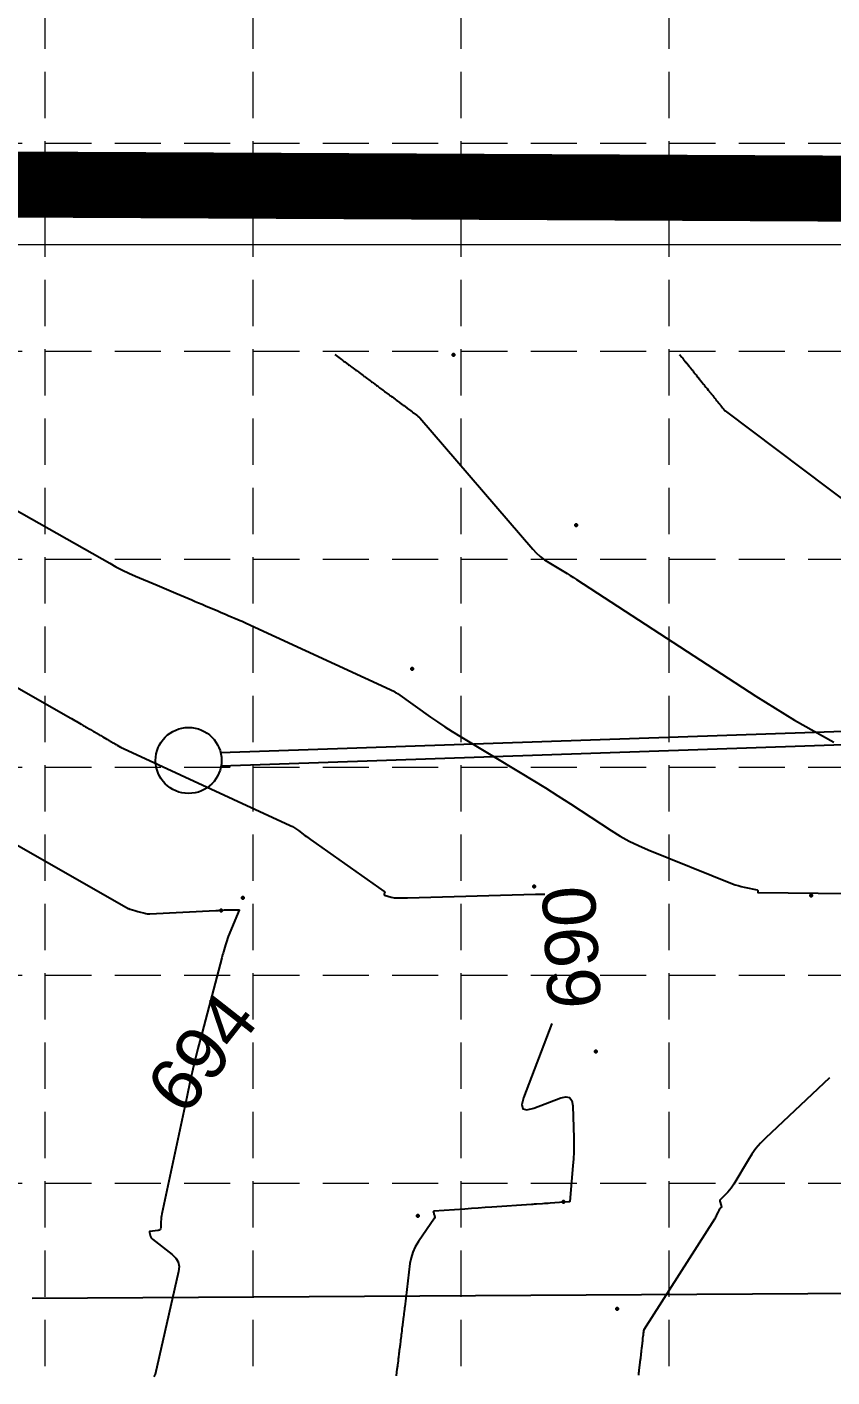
# Model space of a CAD drawing. Header units: feet. Extents: x 2331696 to 2332706, y 6924295 to 6924927.
# Drawn here: x 2331774.3 to 2331835.3, y 6924722.2 to 6924824.5 of the extents above; entities that cross this region are included whole.
import ezdxf
from ezdxf.enums import TextEntityAlignment as Align

# ---------------------------------------------------------------- set-up
doc = ezdxf.new("R2010")
doc.units = ezdxf.units.FT
doc.header["$MEASUREMENT"] = 0
doc.linetypes.add('DASHED', pattern=[0.75, 0.5, -0.25])
doc.linetypes.add('HIDDEN', pattern=[0.375, 0.25, -0.125])
for name, color, linetype in [('BNDY', 7, 'Continuous'), ('EC', 35, 'Continuous'), ('EX-SPOT-ELEV', 7, 'Continuous'), ('EX-SS', 90, 'Continuous'), ('EX-WL', 140, 'Continuous'), ('GRID', 254, 'HIDDEN'), ('Level 58', 7, 'Continuous'), ('TXT-FRZ', 4, 'Continuous')]:
    doc.layers.add(name, color=color, linetype=linetype)
doc.styles.get("Standard").update_dxf_attribs({"font": 'ARIAL.TTF'})

# ---------------------------------------------------------------- blocks, each defined once
blk = doc.blocks.new('SURFPT_748')
at = {"layer": 'Level 58', "color": 51, "linetype": 'Continuous', "lineweight": 53}
blk.add_point((0, 0), dxfattribs=at)
blk = doc.blocks.new('SURFPT_751')
at = {"layer": 'Level 58', "color": 51, "linetype": 'Continuous', "lineweight": 53}
blk.add_point((0, 0), dxfattribs=at)
blk = doc.blocks.new('SURFPT_758')
at = {"layer": 'Level 58', "color": 51, "linetype": 'Continuous', "lineweight": 53}
blk.add_point((0, 0), dxfattribs=at)
blk = doc.blocks.new('SURFPT_761')
at = {"layer": 'Level 58', "color": 51, "linetype": 'Continuous', "lineweight": 53}
blk.add_point((0, 0), dxfattribs=at)
blk = doc.blocks.new('SURFPT_762')
at = {"layer": 'Level 58', "color": 51, "linetype": 'Continuous', "lineweight": 53}
blk.add_point((0, 0), dxfattribs=at)
blk = doc.blocks.new('SURFPT_767')
at = {"layer": 'Level 58', "color": 51, "linetype": 'Continuous', "lineweight": 53}
blk.add_point((0, 0), dxfattribs=at)
blk = doc.blocks.new('SURFPT_768')
at = {"layer": 'Level 58', "color": 51, "linetype": 'Continuous', "lineweight": 53}
blk.add_point((0, 0), dxfattribs=at)
blk = doc.blocks.new('SURFPT_778')
at = {"layer": 'Level 58', "color": 51, "linetype": 'Continuous', "lineweight": 53}
blk.add_point((0, 0), dxfattribs=at)
blk = doc.blocks.new('SURFPT_782')
at = {"layer": 'Level 58', "color": 51, "linetype": 'Continuous', "lineweight": 53}
blk.add_point((0, 0), dxfattribs=at)
blk = doc.blocks.new('SURFPT_265')
at = {"layer": 'Level 58', "color": 51, "linetype": 'Continuous', "lineweight": 53}
blk.add_point((0, 0), dxfattribs=at)
blk = doc.blocks.new('SURFPT_269')
at = {"layer": 'Level 58', "color": 51, "linetype": 'Continuous', "lineweight": 53}
blk.add_point((0, 0), dxfattribs=at)

msp = doc.modelspace()

# ---------------------------------------------------------------- linework, layer by layer
at = {"color": 62}
msp.add_circle((2331786.54, 6924768.91), 2.5, dxfattribs=at)
at = {"layer": 'BNDY', "linetype": 'Continuous', "lineweight": 0}
msp.add_lwpolyline([(2332407.68, 6924806.49), (2332041.18, 6924807.95), (2331770.23, 6924807.95), (2331758.56, 6924761), (2331747.07, 6924740.52), (2331779.69, 6924716.11), (2331821.81, 6924719.35), (2331922, 6924717.65), (2331921.93, 6924691.76), (2331923.21, 6924656.96), (2331965.93, 6924658.84), (2331963.63, 6924721.7), (2332002.58, 6924722.54), (2332003.9, 6924704.1), (2332100.54, 6924705.98), (2332103.05, 6924720.01), (2332172.14, 6924721.19), (2332172.84, 6924658.21), (2332216.09, 6924649.99), (2332218.48, 6924510.31)], dxfattribs=at)
at = {"layer": 'EC', "flags": 128}
for points, elevation in [([(2331797.61, 6924799.65), (2331798.02, 6924799.35), (2331798.11, 6924799.28), (2331798.2, 6924799.22), (2331798.28, 6924799.15), (2331798.37, 6924799.09), (2331798.65, 6924798.88), (2331798.71, 6924798.84), (2331798.77, 6924798.79), (2331798.83, 6924798.75), (2331798.9, 6924798.7), (2331799.2, 6924798.47), (2331799.27, 6924798.43), (2331799.33, 6924798.38), (2331799.4, 6924798.33), (2331799.46, 6924798.28), (2331799.75, 6924798.07), (2331799.81, 6924798.02), (2331799.87, 6924797.98), (2331799.93, 6924797.93), (2331799.99, 6924797.89), (2331800.27, 6924797.68), (2331800.33, 6924797.64), (2331800.39, 6924797.59), (2331800.45, 6924797.55), (2331800.51, 6924797.51), (2331800.77, 6924797.31), (2331800.83, 6924797.27), (2331800.89, 6924797.22), (2331800.95, 6924797.18), (2331801, 6924797.14), (2331801.26, 6924796.95), (2331801.32, 6924796.91), (2331801.37, 6924796.86), (2331801.43, 6924796.82), (2331801.48, 6924796.78), (2331801.73, 6924796.6), (2331801.79, 6924796.56), (2331801.84, 6924796.52), (2331801.9, 6924796.48), (2331801.95, 6924796.44), (2331802.19, 6924796.26), (2331802.24, 6924796.22), (2331802.3, 6924796.18), (2331802.35, 6924796.14), (2331802.4, 6924796.1), (2331802.63, 6924795.93), (2331802.68, 6924795.89), (2331802.73, 6924795.86), (2331802.78, 6924795.82), (2331802.84, 6924795.78), (2331803.06, 6924795.61), (2331803.11, 6924795.58), (2331803.16, 6924795.54), (2331803.21, 6924795.51), (2331803.26, 6924795.47), (2331803.48, 6924795.31), (2331803.52, 6924795.27), (2331803.57, 6924795.24), (2331803.62, 6924795.2), (2331803.67, 6924795.17), (2331803.88, 6924795.01), (2331803.92, 6924794.97), (2331803.97, 6924794.94), (2331804.01, 6924794.9), (2331804.05, 6924794.85), (2331812.6, 6924784.92), (2331812.87, 6924784.63), (2331813.17, 6924784.36), (2331813.48, 6924784.11), (2331813.82, 6924783.89), (2331814.95, 6924783.21), (2331815.2, 6924783.06), (2331815.44, 6924782.91), (2331815.68, 6924782.76), (2331815.92, 6924782.61), (2331829.49, 6924773.77), (2331832.41, 6924771.96), (2331835.41, 6924770.3)], 692), ([(2331823.72, 6924799.66), (2331823.89, 6924799.45), (2331823.93, 6924799.4), (2331823.96, 6924799.36), (2331824, 6924799.31), (2331824.04, 6924799.26), (2331824.17, 6924799.1), (2331824.2, 6924799.06), (2331824.23, 6924799.03), (2331824.26, 6924798.99), (2331824.29, 6924798.96), (2331824.42, 6924798.79), (2331824.45, 6924798.75), (2331824.48, 6924798.72), (2331824.51, 6924798.68), (2331824.54, 6924798.64), (2331824.66, 6924798.49), (2331824.69, 6924798.45), (2331824.72, 6924798.42), (2331824.75, 6924798.39), (2331824.77, 6924798.35), (2331824.89, 6924798.2), (2331824.92, 6924798.17), (2331824.95, 6924798.14), (2331824.97, 6924798.11), (2331825, 6924798.07), (2331825.11, 6924797.93), (2331825.14, 6924797.9), (2331825.16, 6924797.87), (2331825.19, 6924797.84), (2331825.21, 6924797.81), (2331825.32, 6924797.67), (2331825.34, 6924797.64), (2331825.37, 6924797.61), (2331825.39, 6924797.58), (2331825.41, 6924797.55), (2331825.52, 6924797.42), (2331825.54, 6924797.4), (2331825.56, 6924797.37), (2331825.59, 6924797.34), (2331825.61, 6924797.31), (2331825.71, 6924797.19), (2331825.73, 6924797.16), (2331825.75, 6924797.13), (2331825.77, 6924797.11), (2331825.8, 6924797.08), (2331825.89, 6924796.96), (2331825.91, 6924796.94), (2331825.93, 6924796.91), (2331825.95, 6924796.88), (2331825.97, 6924796.86), (2331826.07, 6924796.74), (2331826.09, 6924796.72), (2331826.11, 6924796.7), (2331826.12, 6924796.67), (2331826.14, 6924796.65), (2331826.23, 6924796.54), (2331826.25, 6924796.51), (2331826.27, 6924796.49), (2331826.29, 6924796.47), (2331826.31, 6924796.44), (2331826.39, 6924796.34), (2331826.41, 6924796.32), (2331826.43, 6924796.29), (2331826.45, 6924796.27), (2331826.47, 6924796.25), (2331826.55, 6924796.15), (2331826.56, 6924796.13), (2331826.58, 6924796.1), (2331826.6, 6924796.08), (2331826.62, 6924796.06), (2331826.69, 6924795.96), (2331826.71, 6924795.94), (2331826.73, 6924795.92), (2331826.74, 6924795.9), (2331826.76, 6924795.88), (2331826.84, 6924795.79), (2331826.85, 6924795.77), (2331826.87, 6924795.75), (2331826.88, 6924795.73), (2331826.9, 6924795.71), (2331826.97, 6924795.62), (2331826.99, 6924795.6), (2331827, 6924795.58), (2331827.02, 6924795.56), (2331827.04, 6924795.54), (2331827.11, 6924795.45), (2331827.12, 6924795.44), (2331827.14, 6924795.42), (2331827.15, 6924795.4), (2331827.17, 6924795.39), (2331844.77, 6924782.13)], 693), ([(2331771.94, 6924788.72), (2331780.57, 6924783.84), (2331781.04, 6924783.58), (2331781.53, 6924783.33), (2331782.02, 6924783.1), (2331782.52, 6924782.88), (2331784.16, 6924782.18), (2331784.52, 6924782.03), (2331784.87, 6924781.88), (2331785.22, 6924781.73), (2331785.57, 6924781.58), (2331786.78, 6924781.07), (2331787.04, 6924780.96), (2331787.3, 6924780.85), (2331787.56, 6924780.74), (2331787.82, 6924780.63), (2331788.75, 6924780.24), (2331788.95, 6924780.15), (2331789.14, 6924780.07), (2331789.34, 6924779.98), (2331789.54, 6924779.9), (2331790.28, 6924779.59), (2331790.44, 6924779.52), (2331790.59, 6924779.45), (2331790.75, 6924779.38), (2331790.9, 6924779.31), (2331802.13, 6924774.13), (2331802.15, 6924774.11), (2331802.17, 6924774.1), (2331802.2, 6924774.09), (2331802.22, 6924774.07), (2331802.29, 6924774.02), (2331802.3, 6924774.01), (2331802.32, 6924774), (2331802.33, 6924773.99), (2331802.35, 6924773.97), (2331804.86, 6924772.2), (2331805.4, 6924771.83), (2331805.95, 6924771.46), (2331806.51, 6924771.11), (2331807.07, 6924770.76), (2331811.64, 6924768.01), (2331812.61, 6924767.42), (2331813.56, 6924766.83), (2331814.51, 6924766.23), (2331815.46, 6924765.62), (2331818.55, 6924763.61), (2331819.22, 6924763.19), (2331819.9, 6924762.81), (2331820.61, 6924762.47), (2331821.33, 6924762.15), (2331827.73, 6924759.58), (2331827.94, 6924759.5), (2331828.16, 6924759.43), (2331828.38, 6924759.36), (2331828.6, 6924759.31), (2331829.59, 6924759.11), (2331829.62, 6924759.1), (2331829.63, 6924759.09), (2331829.64, 6924759.07), (2331829.65, 6924759.04), (2331829.65, 6924758.93), (2331829.65, 6924758.92), (2331829.65, 6924758.92), (2331829.66, 6924758.91), (2331829.66, 6924758.91), (2331829.68, 6924758.91), (2331829.69, 6924758.91), (2331829.69, 6924758.91), (2331829.7, 6924758.91), (2331829.7, 6924758.91), (2331840.98, 6924758.78)], 691), ([(2331767.58, 6924777.84), (2331777.57, 6924772.14), (2331777.68, 6924772.08), (2331777.8, 6924772.01), (2331777.92, 6924771.94), (2331778.03, 6924771.88), (2331778.41, 6924771.66), (2331778.49, 6924771.61), (2331778.57, 6924771.56), (2331778.65, 6924771.52), (2331778.73, 6924771.47), (2331779.11, 6924771.25), (2331779.19, 6924771.21), (2331779.27, 6924771.16), (2331779.35, 6924771.11), (2331779.43, 6924771.07), (2331779.76, 6924770.87), (2331779.83, 6924770.83), (2331779.9, 6924770.79), (2331779.97, 6924770.75), (2331780.04, 6924770.71), (2331780.35, 6924770.53), (2331780.42, 6924770.49), (2331780.48, 6924770.46), (2331780.55, 6924770.42), (2331780.61, 6924770.38), (2331780.89, 6924770.22), (2331780.95, 6924770.18), (2331781.01, 6924770.15), (2331781.07, 6924770.11), (2331781.13, 6924770.08), (2331781.39, 6924769.93), (2331781.45, 6924769.9), (2331781.5, 6924769.87), (2331781.56, 6924769.84), (2331781.62, 6924769.81), (2331794.24, 6924763.98), (2331794.41, 6924763.9), (2331794.57, 6924763.81), (2331794.72, 6924763.71), (2331794.87, 6924763.6), (2331795.35, 6924763.24), (2331795.46, 6924763.16), (2331795.56, 6924763.08), (2331795.66, 6924763.01), (2331795.77, 6924762.93), (2331801.35, 6924758.99), (2331801.38, 6924758.97), (2331801.39, 6924758.95), (2331801.39, 6924758.92), (2331801.38, 6924758.89), (2331801.34, 6924758.78), (2331801.34, 6924758.76), (2331801.34, 6924758.74), (2331801.35, 6924758.73), (2331801.37, 6924758.72), (2331801.89, 6924758.56), (2331802.01, 6924758.53), (2331802.12, 6924758.51), (2331802.23, 6924758.5), (2331802.35, 6924758.5), (2331802.76, 6924758.51), (2331802.85, 6924758.51), (2331802.94, 6924758.51), (2331803.03, 6924758.52), (2331803.12, 6924758.52), (2331812.8, 6924758.78), (2331812.81, 6924758.78), (2331812.82, 6924758.78), (2331812.83, 6924758.78), (2331812.83, 6924758.78), (2331812.86, 6924758.78), (2331812.87, 6924758.78), (2331812.87, 6924758.78), (2331812.88, 6924758.78), (2331812.88, 6924758.78), (2331813.51, 6924758.78)], 690), ([(2331767.85, 6924765.76), (2331781.97, 6924757.7), (2331781.98, 6924757.7), (2331781.99, 6924757.69), (2331782.01, 6924757.69), (2331782.02, 6924757.68), (2331782.07, 6924757.67), (2331782.08, 6924757.66), (2331782.09, 6924757.66), (2331782.1, 6924757.66), (2331782.11, 6924757.66), (2331782.48, 6924757.55), (2331782.55, 6924757.53), (2331782.63, 6924757.51), (2331782.71, 6924757.48), (2331782.79, 6924757.46), (2331783.22, 6924757.34), (2331783.31, 6924757.31), (2331783.41, 6924757.3), (2331783.5, 6924757.29), (2331783.6, 6924757.29), (2331788.61, 6924757.55), (2331788.69, 6924757.56), (2331788.78, 6924757.56), (2331788.87, 6924757.57), (2331788.96, 6924757.57), (2331789.24, 6924757.59), (2331789.3, 6924757.59), (2331789.36, 6924757.59), (2331789.42, 6924757.59), (2331789.48, 6924757.59), (2331790.29, 6924757.6), (2331790.3, 6924757.6), (2331790.31, 6924757.6), (2331790.32, 6924757.6), (2331790.33, 6924757.6), (2331790.36, 6924757.59), (2331790.37, 6924757.58), (2331790.37, 6924757.58), (2331790.37, 6924757.57), (2331790.37, 6924757.57), (2331789.55, 6924755.57), (2331789.49, 6924755.42), (2331789.43, 6924755.26), (2331789.38, 6924755.1), (2331789.33, 6924754.94), (2331789.18, 6924754.42), (2331789.15, 6924754.31), (2331789.12, 6924754.2), (2331789.09, 6924754.09), (2331789.06, 6924753.97), (2331787.56, 6924748.31), (2331787.25, 6924747.09), (2331786.95, 6924745.87), (2331786.66, 6924744.65), (2331786.4, 6924743.42), (2331784.52, 6924734.57), (2331784.49, 6924734.43), (2331784.47, 6924734.29), (2331784.46, 6924734.15), (2331784.45, 6924734), (2331784.43, 6924733.54), (2331784.42, 6924733.45), (2331784.38, 6924733.38), (2331784.32, 6924733.34), (2331784.23, 6924733.31), (2331783.58, 6924733.23), (2331783.58, 6924733.22), (2331783.57, 6924733.22), (2331783.57, 6924733.22), (2331783.57, 6924733.21), (2331783.58, 6924733.19), (2331783.58, 6924733.18), (2331783.58, 6924733.17), (2331783.58, 6924733.17), (2331783.59, 6924733.16), (2331783.67, 6924732.86), (2331783.69, 6924732.8), (2331783.72, 6924732.75), (2331783.76, 6924732.7), (2331783.81, 6924732.65), (2331785.31, 6924731.5), (2331785.58, 6924731.23), (2331785.75, 6924730.93), (2331785.82, 6924730.59), (2331785.78, 6924730.21), (2331784, 6924722.42), (2331783.99, 6924722.4), (2331783.98, 6924722.38), (2331783.97, 6924722.36), (2331783.96, 6924722.34), (2331783.91, 6924722.24)], 689), ([(2331814.04, 6924748.98), (2331811.9, 6924743.36), (2331811.77, 6924742.85), (2331811.86, 6924742.54), (2331812.16, 6924742.46), (2331812.68, 6924742.59), (2331814.72, 6924743.37), (2331815.11, 6924743.45), (2331815.39, 6924743.38), (2331815.56, 6924743.15), (2331815.63, 6924742.76), (2331815.7, 6924740.3), (2331815.71, 6924739.78), (2331815.7, 6924739.25), (2331815.68, 6924738.73), (2331815.64, 6924738.2), (2331815.41, 6924735.51), (2331815.4, 6924735.5), (2331815.4, 6924735.5), (2331815.39, 6924735.49), (2331815.39, 6924735.49), (2331815.36, 6924735.49), (2331815.36, 6924735.49), (2331815.35, 6924735.49), (2331815.34, 6924735.49), (2331815.34, 6924735.49), (2331813.91, 6924735.38), (2331813.77, 6924735.37), (2331813.63, 6924735.36), (2331813.49, 6924735.35), (2331813.35, 6924735.34), (2331812.89, 6924735.31), (2331812.8, 6924735.3), (2331812.7, 6924735.3), (2331812.6, 6924735.29), (2331812.5, 6924735.28), (2331809.51, 6924735.08), (2331809, 6924735.05), (2331808.48, 6924735.01), (2331807.97, 6924734.98), (2331807.46, 6924734.94), (2331805.12, 6924734.78), (2331805.1, 6924734.78), (2331805.08, 6924734.76), (2331805.07, 6924734.74), (2331805.08, 6924734.72), (2331805.11, 6924734.6), (2331805.11, 6924734.59), (2331805.12, 6924734.58), (2331805.12, 6924734.56), (2331805.12, 6924734.55), (2331805.13, 6924734.51), (2331805.14, 6924734.5), (2331805.14, 6924734.5), (2331805.14, 6924734.49), (2331805.14, 6924734.49), (2331805.15, 6924734.47), (2331805.15, 6924734.46), (2331805.15, 6924734.46), (2331805.15, 6924734.45), (2331805.15, 6924734.45), (2331805.18, 6924734.33), (2331805.19, 6924734.31), (2331805.19, 6924734.28), (2331805.18, 6924734.26), (2331805.17, 6924734.24), (2331803.94, 6924732.48), (2331803.7, 6924732.09), (2331803.52, 6924731.68), (2331803.39, 6924731.25), (2331803.3, 6924730.81), (2331802.91, 6924727.53), (2331802.9, 6924727.49), (2331802.9, 6924727.46), (2331802.89, 6924727.42), (2331802.89, 6924727.39), (2331802.88, 6924727.28), (2331802.87, 6924727.25), (2331802.87, 6924727.23), (2331802.87, 6924727.2), (2331802.86, 6924727.18), (2331802.85, 6924727.04), (2331802.84, 6924727.01), (2331802.84, 6924726.98), (2331802.84, 6924726.95), (2331802.83, 6924726.92), (2331802.81, 6924726.78), (2331802.81, 6924726.75), (2331802.81, 6924726.72), (2331802.8, 6924726.69), (2331802.8, 6924726.66), (2331802.78, 6924726.5), (2331802.77, 6924726.47), (2331802.77, 6924726.43), (2331802.77, 6924726.4), (2331802.76, 6924726.37), (2331802.74, 6924726.2), (2331802.74, 6924726.16), (2331802.73, 6924726.13), (2331802.73, 6924726.09), (2331802.72, 6924726.05), (2331802.7, 6924725.87), (2331802.69, 6924725.83), (2331802.69, 6924725.79), (2331802.69, 6924725.75), (2331802.68, 6924725.71), (2331802.66, 6924725.51), (2331802.65, 6924725.47), (2331802.64, 6924725.43), (2331802.64, 6924725.38), (2331802.63, 6924725.34), (2331802.61, 6924725.12), (2331802.6, 6924725.07), (2331802.59, 6924725.03), (2331802.59, 6924724.98), (2331802.58, 6924724.93), (2331802.55, 6924724.69), (2331802.55, 6924724.64), (2331802.54, 6924724.59), (2331802.53, 6924724.54), (2331802.53, 6924724.49), (2331802.49, 6924724.22), (2331802.49, 6924724.16), (2331802.48, 6924724.11), (2331802.47, 6924724.05), (2331802.47, 6924723.99), (2331802.43, 6924723.7), (2331802.42, 6924723.63), (2331802.41, 6924723.57), (2331802.4, 6924723.51), (2331802.4, 6924723.44), (2331802.36, 6924723.11), (2331802.35, 6924723.04), (2331802.34, 6924722.97), (2331802.33, 6924722.9), (2331802.32, 6924722.83), (2331802.26, 6924722.3)], 690), ([(2331835.08, 6924744.87), (2331830.22, 6924740.3), (2331829.84, 6924739.92), (2331829.5, 6924739.52), (2331829.18, 6924739.1), (2331828.9, 6924738.65), (2331827.83, 6924736.82), (2331827.73, 6924736.66), (2331827.62, 6924736.51), (2331827.5, 6924736.36), (2331827.37, 6924736.22), (2331826.77, 6924735.6), (2331826.76, 6924735.6), (2331826.76, 6924735.59), (2331826.76, 6924735.58), (2331826.76, 6924735.58), (2331826.77, 6924735.55), (2331826.77, 6924735.55), (2331826.77, 6924735.54), (2331826.77, 6924735.54), (2331826.77, 6924735.53), (2331826.86, 6924735.21), (2331826.86, 6924735.2), (2331826.87, 6924735.18), (2331826.87, 6924735.17), (2331826.87, 6924735.16), (2331826.89, 6924735.11), (2331826.89, 6924735.11), (2331826.89, 6924735.11), (2331826.89, 6924735.1), (2331826.89, 6924735.1), (2331826.89, 6924735.09), (2331826.89, 6924735.09), (2331826.89, 6924735.09), (2331826.89, 6924735.09), (2331826.89, 6924735.09), (2331826.81, 6924735.02), (2331826.79, 6924735.01), (2331826.78, 6924734.99), (2331826.76, 6924734.97), (2331826.75, 6924734.95), (2331826.69, 6924734.83), (2331826.69, 6924734.83), (2331826.69, 6924734.83), (2331826.69, 6924734.83), (2331826.69, 6924734.83), (2331826.69, 6924734.82), (2331826.69, 6924734.82), (2331826.69, 6924734.82), (2331826.69, 6924734.82), (2331826.69, 6924734.82), (2331826.69, 6924734.82), (2331826.68, 6924734.81), (2331826.68, 6924734.81), (2331826.68, 6924734.81), (2331826.68, 6924734.81), (2331826.68, 6924734.81), (2331826.68, 6924734.81), (2331826.68, 6924734.8), (2331826.68, 6924734.8), (2331826.68, 6924734.8), (2331826.68, 6924734.8), (2331826.68, 6924734.8), (2331826.67, 6924734.79), (2331826.67, 6924734.79), (2331826.67, 6924734.79), (2331826.67, 6924734.79), (2331826.67, 6924734.79), (2331826.67, 6924734.78), (2331826.67, 6924734.78), (2331826.67, 6924734.78), (2331826.67, 6924734.78), (2331826.66, 6924734.77), (2331826.66, 6924734.77), (2331826.66, 6924734.77), (2331826.66, 6924734.77), (2331826.66, 6924734.76), (2331826.66, 6924734.76), (2331826.66, 6924734.76), (2331826.66, 6924734.76), (2331826.66, 6924734.76), (2331826.65, 6924734.75), (2331826.65, 6924734.75), (2331826.65, 6924734.75), (2331826.65, 6924734.75), (2331826.65, 6924734.74), (2331826.65, 6924734.74), (2331826.65, 6924734.74), (2331826.65, 6924734.73), (2331826.64, 6924734.73), (2331826.64, 6924734.73), (2331826.64, 6924734.72), (2331826.64, 6924734.72), (2331826.64, 6924734.72), (2331826.64, 6924734.72), (2331826.64, 6924734.72), (2331826.63, 6924734.71), (2331826.63, 6924734.7), (2331826.63, 6924734.7), (2331826.63, 6924734.7), (2331826.63, 6924734.7), (2331826.62, 6924734.69), (2331826.62, 6924734.69), (2331826.62, 6924734.68), (2331826.62, 6924734.68), (2331826.62, 6924734.68), (2331826.61, 6924734.67), (2331826.61, 6924734.67), (2331826.61, 6924734.66), (2331826.61, 6924734.66), (2331826.61, 6924734.66), (2331826.6, 6924734.65), (2331826.6, 6924734.65), (2331826.6, 6924734.64), (2331826.6, 6924734.64), (2331826.6, 6924734.64), (2331826.59, 6924734.62), (2331826.59, 6924734.62), (2331826.59, 6924734.62), (2331826.59, 6924734.62), (2331826.59, 6924734.61), (2331826.58, 6924734.6), (2331826.58, 6924734.6), (2331826.58, 6924734.59), (2331826.57, 6924734.59), (2331826.57, 6924734.59), (2331826.57, 6924734.57), (2331826.56, 6924734.57), (2331826.56, 6924734.56), (2331826.56, 6924734.56), (2331826.56, 6924734.56), (2331826.55, 6924734.54), (2331826.55, 6924734.53), (2331826.55, 6924734.53), (2331826.54, 6924734.53), (2331826.54, 6924734.52), (2331826.53, 6924734.5), (2331826.53, 6924734.5), (2331826.53, 6924734.49), (2331826.52, 6924734.49), (2331826.52, 6924734.48), (2331826.51, 6924734.46), (2331826.51, 6924734.45), (2331826.51, 6924734.45), (2331826.5, 6924734.44), (2331826.5, 6924734.44), (2331826.49, 6924734.41), (2331826.48, 6924734.4), (2331826.48, 6924734.4), (2331826.48, 6924734.39), (2331826.48, 6924734.39), (2331826.46, 6924734.35), (2331826.46, 6924734.35), (2331826.45, 6924734.34), (2331826.45, 6924734.33), (2331826.45, 6924734.33), (2331826.43, 6924734.29), (2331826.42, 6924734.28), (2331826.42, 6924734.27), (2331826.42, 6924734.26), (2331826.41, 6924734.25), (2331826.39, 6924734.21), (2331826.38, 6924734.2), (2331826.38, 6924734.19), (2331826.37, 6924734.18), (2331826.37, 6924734.17), (2331821.02, 6924725.8), (2331821.01, 6924725.79), (2331821, 6924725.77), (2331821, 6924725.75), (2331820.99, 6924725.73), (2331820.98, 6924725.67), (2331820.98, 6924725.66), (2331820.98, 6924725.64), (2331820.98, 6924725.63), (2331820.98, 6924725.62), (2331820.97, 6924725.53), (2331820.97, 6924725.51), (2331820.96, 6924725.49), (2331820.96, 6924725.48), (2331820.96, 6924725.46), (2331820.95, 6924725.36), (2331820.95, 6924725.34), (2331820.94, 6924725.32), (2331820.94, 6924725.3), (2331820.94, 6924725.27), (2331820.92, 6924725.15), (2331820.92, 6924725.13), (2331820.92, 6924725.1), (2331820.92, 6924725.08), (2331820.91, 6924725.05), (2331820.9, 6924724.9), (2331820.89, 6924724.87), (2331820.89, 6924724.84), (2331820.88, 6924724.81), (2331820.88, 6924724.77), (2331820.86, 6924724.58), (2331820.85, 6924724.54), (2331820.85, 6924724.5), (2331820.84, 6924724.46), (2331820.84, 6924724.42), (2331820.81, 6924724.18), (2331820.8, 6924724.12), (2331820.8, 6924724.07), (2331820.79, 6924724.02), (2331820.79, 6924723.96), (2331820.75, 6924723.63), (2331820.74, 6924723.55), (2331820.73, 6924723.48), (2331820.72, 6924723.41), (2331820.71, 6924723.34), (2331820.64, 6924722.72), (2331820.64, 6924722.68), (2331820.63, 6924722.64), (2331820.63, 6924722.6), (2331820.62, 6924722.56), (2331820.6, 6924722.37)], 691)]:
    msp.add_lwpolyline(points, dxfattribs=dict(at, elevation=elevation))
at = {"layer": 'EX-SS', "color": 7}
for p, q in [((2332195.65, 6924783.44), (2331788.97, 6924769.49)), ((2332195.68, 6924782.44), (2331789, 6924768.49))]:
    msp.add_line(p, q, dxfattribs=at)
msp.add_arc((2331786.54, 6924768.91), 2.5, 0, 0, dxfattribs=at)
at = {"layer": 'EX-WL', "color": 7}
msp.add_line((2331774.7, 6924728.2), (2332163.18, 6924730.52), dxfattribs=at)
at = {"layer": 'GRID', "color": 252, "linetype": 'HIDDEN', "lineweight": 0, "ltscale": 14}
for p, q in [((2331775.65, 6924910.3), (2331775.65, 6924358.83)), ((2331791.4, 6924910.3), (2331791.4, 6924358.83)), ((2331807.15, 6924910.3), (2331807.15, 6924358.83)), ((2331822.9, 6924910.3), (2331822.9, 6924358.83)), ((2331712.7, 6924815.65), (2332689.2, 6924815.65)), ((2331712.7, 6924799.9), (2332689.2, 6924799.9)), ((2331712.7, 6924784.15), (2332689.2, 6924784.15)), ((2331712.7, 6924768.4), (2332689.2, 6924768.4)), ((2331712.7, 6924752.65), (2332689.2, 6924752.65)), ((2331712.7, 6924736.9), (2332689.2, 6924736.9))]:
    msp.add_line(p, q, dxfattribs=at)
at = {"layer": 'TXT-FRZ', "color": 1, "linetype": 'DASHED', "ltscale": 40, "const_width": 5}
msp.add_lwpolyline([(2332229.33, 6924810.28), (2331750.15, 6924812.64), (2331748.1, 6924712.33), (2331774.46, 6924699.66), (2331775.1, 6924714.14), (2331916.66, 6924712.86), (2331918.62, 6924651.5), (2331970.17, 6924651.75), (2331970.17, 6924711.37), (2331998.68, 6924711.37), (2332000.44, 6924655.25), (2332107.46, 6924658.32), (2332112.29, 6924681.56), (2332133.78, 6924684.19), (2332133.78, 6924706.55), (2332165.81, 6924706.99), (2332167.12, 6924656.13), (2332211.42, 6924644.73), (2332209.97, 6924510.55), (2332369.27, 6924511.79)], dxfattribs=at)

# ---------------------------------------------------------------- block references
at = {"layer": 'EX-SPOT-ELEV'}
for name, p in [('SURFPT_748', (2331806.59, 6924799.63, 692.28)), ('SURFPT_751', (2331815.88, 6924786.72, 692.24)), ('SURFPT_758', (2331803.47, 6924775.85, 691.17)), ('SURFPT_762', (2331812.7, 6924759.36, 690.53)), ('SURFPT_761', (2331790.65, 6924758.5, 689.48)), ('SURFPT_767', (2331833.68, 6924758.69, 690.61)), ('SURFPT_768', (2331789.02, 6924757.54, 688.95)), ('SURFPT_778', (2331817.37, 6924746.88, 690.09)), ('SURFPT_782', (2331814.93, 6924735.49, 689.96)), ('SURFPT_265', (2331803.9, 6924734.42, 689.94)), ('SURFPT_269', (2331818.99, 6924727.38, 690.88))]:
    msp.add_blockref(name, p, dxfattribs=at)

# ---------------------------------------------------------------- texts
at = {"layer": 'EC'}
for s, rotation, p in [('690', 93.0546, (2331815.53, 6924754.75, 690)), ('694', 51.8774, (2331787.54, 6924746.76, 2078))]:
    msp.add_text(s, height=4, rotation=rotation, dxfattribs=at).set_placement(p, align=Align.MIDDLE_CENTER)

doc.saveas('drawing.dxf')
